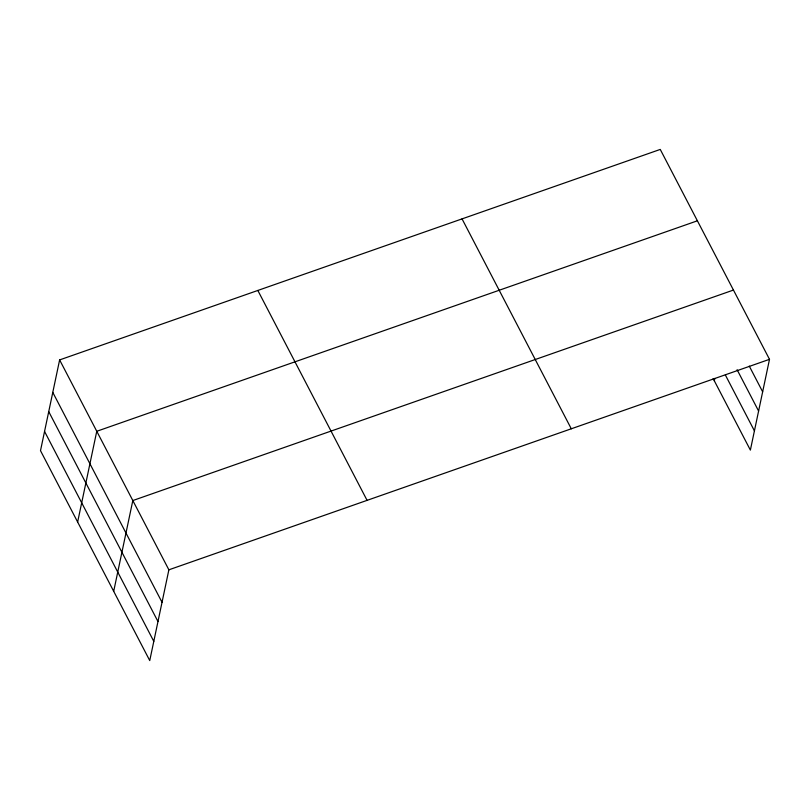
<?xml version="1.0" encoding="UTF-8"?>
<svg xmlns="http://www.w3.org/2000/svg" width="810" height="810" viewBox="0 0 810 810"><rect width="100%" height="100%" fill="white"/><g stroke="black" fill="none" stroke-linecap="round" stroke-linejoin="round"><path stroke-width="1.21" d="M59.626 359.913L40.5 450.674L149.749 660.575L168.875 569.815L59.626 359.913L660.251 149.425L769.5 359.326L750.374 450.087L713.164 378.584M77.639 522.035L96.765 431.284L697.4 220.796M113.694 591.31L132.82 500.55L733.445 290.061M714.329 380.822L714.835 378.412M168.875 569.815L769.5 359.326M749.28 366.11L762.655 391.807M737.09 369.704L758.606 411.045M725.355 374.99L754.424 430.859M462.044 218.882L571.293 428.794M257.833 290.456L367.082 500.357M52.782 392.394L162.03 602.296M48.732 411.622L157.97 621.533M44.55 431.436L153.799 641.348"/></g></svg>
